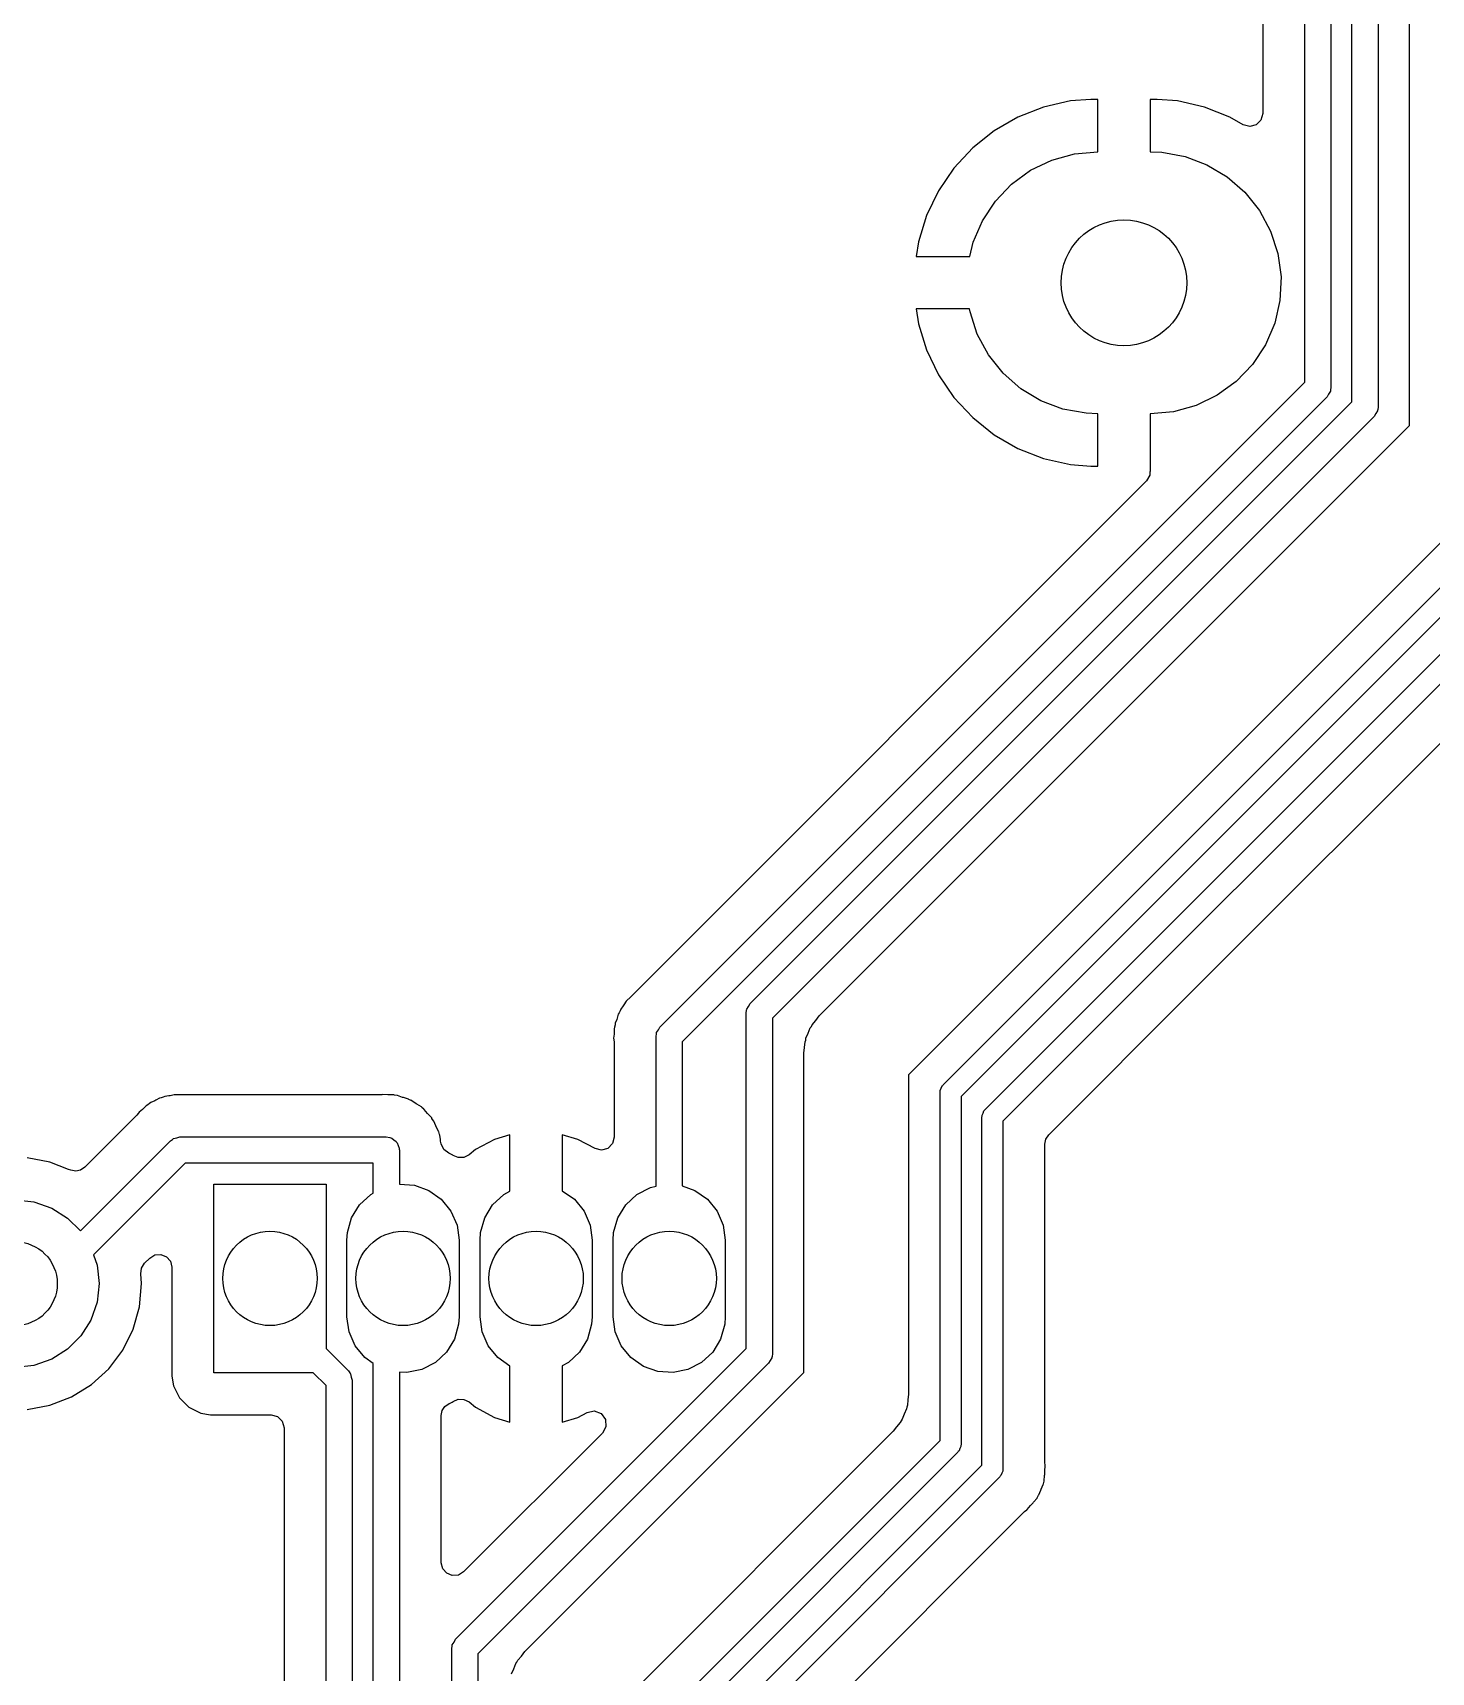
# Model space of a CAD drawing. Extents: x 0.79 to 7.48, y -4.92 to -0.79.
# Drawn here: x 3.97 to 4.495, y -3.258 to -2.642 of the extents above; entities that cross this region are included whole.
import ezdxf

# ---------------------------------------------------------------- set-up
doc = ezdxf.new("R2010")
doc.units = 0
doc.header["$MEASUREMENT"] = 0
doc.layers.add('BLACK', color=7, linetype='CONTINUOUS')

msp = doc.modelspace()

# ---------------------------------------------------------------- linework, layer by layer
at = {"layer": 'BLACK', "linetype": 'CONTINUOUS'}
for p, q in [((4.46555, -2.78089), (4.46555, -2.36396)), ((4.47539, -2.36192), (4.47539, -2.78293)), ((4.4872, -2.78986), (4.4872, -2.36179)), ((4.45768, -2.36926), (4.45768, -2.77559)), ((4.44783, -2.77355), (4.44783, -2.3713)), ((4.43207, -2.59837), (4.43207, -2.67263)), ((4.34971, -2.6702), (4.3401, -2.67397)), ((4.35978, -2.6679), (4.34971, -2.6702)), ((4.3675, -2.66732), (4.35978, -2.6679)), ((4.37008, -2.66732), (4.3675, -2.66732)), ((4.37008, -2.68701), (4.37008, -2.66732)), ((4.39234, -2.66732), (4.38976, -2.66732)), ((4.38976, -2.66732), (4.38976, -2.68701)), ((4.40006, -2.6679), (4.39234, -2.66732)), ((4.41013, -2.6702), (4.40006, -2.6679)), ((4.41974, -2.67397), (4.41013, -2.6702)), ((4.43207, -2.67263), (4.43141, -2.67507)), ((4.3401, -2.67397), (4.33116, -2.67913)), ((4.42474, -2.67686), (4.41974, -2.67397)), ((4.42719, -2.67751), (4.42474, -2.67686)), ((4.42963, -2.67686), (4.42719, -2.67751)), ((4.43141, -2.67507), (4.42963, -2.67686)), ((4.33116, -2.67913), (4.32308, -2.68557)), ((4.32308, -2.68557), (4.31606, -2.69314)), ((4.34484, -2.69397), (4.35279, -2.69015)), ((4.35279, -2.69015), (4.36129, -2.6878)), ((4.36129, -2.6878), (4.37008, -2.68701)), ((4.38976, -2.68701), (4.39418, -2.68721)), ((4.39418, -2.68721), (4.40286, -2.68878)), ((4.40286, -2.68878), (4.41112, -2.69188)), ((4.31606, -2.69314), (4.31024, -2.70167)), ((4.3377, -2.69916), (4.34484, -2.69397)), ((4.41112, -2.69188), (4.41869, -2.69641)), ((4.41869, -2.69641), (4.42533, -2.70221)), ((4.31024, -2.70167), (4.30576, -2.71098)), ((4.3316, -2.70554), (4.3377, -2.69916)), ((4.42533, -2.70221), (4.43084, -2.70911)), ((4.32674, -2.7129), (4.3316, -2.70554)), ((4.43084, -2.70911), (4.43502, -2.71688)), ((4.30576, -2.71098), (4.30272, -2.72085)), ((4.32327, -2.72101), (4.32674, -2.7129)), ((4.30272, -2.72085), (4.30189, -2.72638)), ((4.32205, -2.72638), (4.32327, -2.72101)), ((4.43502, -2.71688), (4.43774, -2.72527)), ((4.30189, -2.72638), (4.32205, -2.72638)), ((4.43774, -2.72527), (4.43893, -2.73401)), ((4.43893, -2.73401), (4.43853, -2.74283)), ((4.32195, -2.74606), (4.30189, -2.74606)), ((4.30189, -2.74606), (4.30272, -2.75159)), ((4.3221, -2.74717), (4.32195, -2.74606)), ((4.43853, -2.74283), (4.43657, -2.75143)), ((4.30272, -2.75159), (4.30576, -2.76146)), ((4.32483, -2.75556), (4.3221, -2.74717)), ((4.43657, -2.75143), (4.4331, -2.75954)), ((4.32901, -2.76333), (4.32483, -2.75556)), ((4.30576, -2.76146), (4.31024, -2.77077)), ((4.33451, -2.77023), (4.32901, -2.76333)), ((4.4331, -2.75954), (4.42824, -2.7669)), ((4.31024, -2.77077), (4.31606, -2.7793)), ((4.34115, -2.77603), (4.33451, -2.77023)), ((4.42824, -2.7669), (4.42214, -2.77328)), ((4.20558, -3.01581), (4.44783, -2.77355)), ((4.34873, -2.78056), (4.34115, -2.77603)), ((4.42214, -2.77328), (4.415, -2.77847)), ((4.45748, -2.77698), (4.45682, -2.778)), ((4.45751, -2.77673), (4.45748, -2.77698)), ((4.45756, -2.77664), (4.45751, -2.77673)), ((4.45768, -2.77559), (4.45755, -2.77646)), ((4.45755, -2.77646), (4.45756, -2.77664)), ((4.45624, -2.77907), (4.21398, -3.02133)), ((4.23943, -3.00701), (4.46555, -2.78089)), ((4.31606, -2.7793), (4.32308, -2.78687)), ((4.35699, -2.78366), (4.34873, -2.78056)), ((4.36567, -2.78523), (4.35699, -2.78366)), ((4.40706, -2.7823), (4.39855, -2.78464)), ((4.415, -2.77847), (4.40706, -2.7823)), ((4.45682, -2.778), (4.45624, -2.77907)), ((4.47539, -2.78293), (4.47527, -2.7838)), ((4.47395, -2.78641), (4.24783, -3.01253)), ((4.32308, -2.78687), (4.33116, -2.79331)), ((4.37008, -2.78543), (4.36567, -2.78523)), ((4.37008, -2.80512), (4.37008, -2.78543)), ((4.39855, -2.78464), (4.38976, -2.78543)), ((4.38976, -2.78543), (4.38976, -2.80714)), ((4.47454, -2.78534), (4.47395, -2.78641)), ((4.47519, -2.78432), (4.47454, -2.78534)), ((4.47523, -2.78407), (4.47519, -2.78432)), ((4.47528, -2.78398), (4.47523, -2.78407)), ((4.47527, -2.7838), (4.47528, -2.78398)), ((4.26541, -3.01165), (4.4872, -2.78986)), ((4.33116, -2.79331), (4.3401, -2.79847)), ((4.3401, -2.79847), (4.34971, -2.80224)), ((4.34971, -2.80224), (4.35978, -2.80454)), ((4.35978, -2.80454), (4.3675, -2.80512)), ((4.3675, -2.80512), (4.37008, -2.80512)), ((4.38976, -2.80714), (4.38968, -2.80714)), ((4.38968, -2.80714), (4.38968, -2.80848)), ((4.38841, -2.81067), (4.19474, -3.00435)), ((4.52081, -2.81193), (4.29902, -3.03373)), ((4.31198, -3.03747), (4.53839, -2.81106)), ((4.38968, -2.80848), (4.38841, -2.81067)), ((4.54511, -2.81547), (4.3187, -3.04188)), ((4.32773, -3.04677), (4.5561, -2.8184)), ((4.56282, -2.82281), (4.33445, -3.05119)), ((4.40661, -3.00132), (4.5721, -2.83583)), ((4.19462, -3.00447), (4.19286, -3.00611)), ((4.19474, -3.00435), (4.19462, -3.00447)), ((4.35165, -3.05629), (4.40661, -3.00132)), ((4.1899, -3.01097), (4.18949, -3.01245)), ((4.19024, -3.01041), (4.1899, -3.01097)), ((4.19061, -3.00967), (4.19024, -3.01041)), ((4.19085, -3.00906), (4.19061, -3.00967)), ((4.19178, -3.00783), (4.19085, -3.00906)), ((4.19206, -3.00742), (4.19178, -3.00783)), ((4.19286, -3.00611), (4.19206, -3.00742)), ((4.23799, -3.01049), (4.23812, -3.00962)), ((4.23799, -3.13659), (4.23799, -3.01049)), ((4.2381, -3.00944), (4.23816, -3.00935)), ((4.23812, -3.00962), (4.2381, -3.00944)), ((4.23816, -3.00935), (4.23819, -3.0091)), ((4.23819, -3.0091), (4.23885, -3.00808)), ((4.23885, -3.00808), (4.23943, -3.00701)), ((4.18854, -3.01582), (4.18837, -3.01645)), ((4.18837, -3.01645), (4.18837, -3.01798)), ((4.1887, -3.015), (4.18854, -3.01582)), ((4.18877, -3.01435), (4.1887, -3.015)), ((4.18933, -3.01292), (4.18877, -3.01435)), ((4.18949, -3.01245), (4.18933, -3.01292)), ((4.20433, -3.0179), (4.20499, -3.01688)), ((4.20499, -3.01688), (4.20558, -3.01581)), ((4.24783, -3.01253), (4.24783, -3.13863)), ((4.26132, -3.01811), (4.26205, -3.01614)), ((4.26205, -3.01614), (4.26248, -3.01557)), ((4.26248, -3.01557), (4.26277, -3.01493)), ((4.26277, -3.01493), (4.26415, -3.01334)), ((4.26415, -3.01334), (4.26541, -3.01165)), ((4.18834, -3.01848), (4.18818, -3.02)), ((4.18818, -3.02), (4.1883, -3.02065)), ((4.1883, -3.02065), (4.18837, -3.02148)), ((4.18837, -3.01798), (4.18834, -3.01848)), ((4.18837, -3.02148), (4.18837, -3.05718)), ((4.20413, -3.01929), (4.20426, -3.01842)), ((4.20413, -3.07558), (4.20413, -3.01929)), ((4.20425, -3.01825), (4.2043, -3.01815)), ((4.20426, -3.01842), (4.20425, -3.01825)), ((4.2043, -3.01815), (4.20433, -3.0179)), ((4.21398, -3.02133), (4.21398, -3.07547)), ((4.25965, -3.02557), (4.25995, -3.02349)), ((4.25995, -3.02349), (4.2601, -3.02139)), ((4.2601, -3.02139), (4.26034, -3.02073)), ((4.26034, -3.02073), (4.26044, -3.02003)), ((4.26044, -3.02003), (4.26132, -3.01811)), ((4.25965, -3.14556), (4.25965, -3.02557)), ((4.29902, -3.03373), (4.29902, -3.15372)), ((4.01896, -3.04216), (4.01817, -3.04243)), ((4.01956, -3.0419), (4.01896, -3.04216)), ((4.02108, -3.04169), (4.01956, -3.0419)), ((4.02157, -3.0416), (4.02108, -3.04169)), ((4.02306, -3.04123), (4.02157, -3.0416)), ((4.02547, -3.04132), (4.02306, -3.04123)), ((4.02563, -3.04132), (4.02547, -3.04132)), ((4.10013, -3.04132), (4.02563, -3.04132)), ((4.10112, -3.04122), (4.10013, -3.04132)), ((4.10133, -3.04117), (4.10112, -3.04122)), ((4.1033, -3.04131), (4.10133, -3.04117)), ((4.10363, -3.04132), (4.1033, -3.04131)), ((4.1056, -3.04132), (4.10363, -3.04132)), ((4.10581, -3.04138), (4.1056, -3.04132)), ((4.1056, -3.04132), (4.1056, -3.04132)), ((4.10679, -3.04155), (4.10581, -3.04138)), ((4.107, -3.04156), (4.10679, -3.04155)), ((4.10886, -3.04222), (4.107, -3.04156)), ((4.10918, -3.04232), (4.10886, -3.04222)), ((4.11108, -3.04285), (4.10918, -3.04232)), ((4.31083, -3.04025), (4.31092, -3.03995)), ((4.31083, -3.17108), (4.31083, -3.04025)), ((4.31088, -3.03963), (4.31129, -3.03881)), ((4.31092, -3.03995), (4.31088, -3.03963)), ((4.31129, -3.03881), (4.31158, -3.03794)), ((4.31158, -3.03794), (4.31184, -3.03775)), ((4.31184, -3.03775), (4.31198, -3.03747)), ((4.3187, -3.04188), (4.3187, -3.17271)), ((4.00956, -3.04829), (4.00902, -3.04893)), ((4.00993, -3.04775), (4.00956, -3.04829)), ((4.01112, -3.04679), (4.00993, -3.04775)), ((4.01149, -3.04645), (4.01112, -3.04679)), ((4.01258, -3.04537), (4.01149, -3.04645)), ((4.01315, -3.04505), (4.01258, -3.04537)), ((4.01384, -3.04458), (4.01315, -3.04505)), ((4.01435, -3.04416), (4.01384, -3.04458)), ((4.01575, -3.04355), (4.01435, -3.04416)), ((4.0162, -3.04333), (4.01575, -3.04355)), ((4.01754, -3.04258), (4.0162, -3.04333)), ((4.01817, -3.04243), (4.01754, -3.04258)), ((4.11126, -3.04296), (4.11108, -3.04285)), ((4.11216, -3.04339), (4.11126, -3.04296)), ((4.11233, -3.04345), (4.11216, -3.04339)), ((4.11236, -3.04347), (4.11233, -3.04345)), ((4.11397, -3.0446), (4.11236, -3.04347)), ((4.11425, -3.04478), (4.11397, -3.0446)), ((4.11594, -3.04581), (4.11425, -3.04478)), ((4.11608, -3.04597), (4.11594, -3.04581)), ((4.11594, -3.04581), (4.11594, -3.04581)), ((4.11683, -3.04662), (4.11608, -3.04597)), ((4.11701, -3.04675), (4.11683, -3.04662)), ((4.11825, -3.04827), (4.11701, -3.04675)), ((4.11847, -3.04852), (4.11825, -3.04827)), ((4.32662, -3.04894), (4.32704, -3.04812)), ((4.32704, -3.04812), (4.32733, -3.04724)), ((4.32733, -3.04724), (4.32758, -3.04705)), ((4.32758, -3.04705), (4.32773, -3.04677)), ((4.00902, -3.04893), (3.98945, -3.0685)), ((4.11885, -3.04893), (4.11847, -3.04852)), ((4.11982, -3.04996), (4.11885, -3.04893)), ((4.11992, -3.05016), (4.11982, -3.04996)), ((4.12046, -3.05099), (4.11992, -3.05016)), ((4.1206, -3.05116), (4.12046, -3.05099)), ((4.12138, -3.05296), (4.1206, -3.05116)), ((4.12153, -3.05326), (4.12138, -3.05296)), ((4.12196, -3.05411), (4.12153, -3.05326)), ((4.12243, -3.05501), (4.12196, -3.05411)), ((4.32657, -3.04956), (4.32667, -3.04925)), ((4.32657, -3.18038), (4.32657, -3.04956)), ((4.32667, -3.04925), (4.32662, -3.04894)), ((4.33445, -3.05119), (4.33445, -3.18202)), ((3.98784, -3.0924), (4.02172, -3.05853)), ((4.02172, -3.05853), (4.02242, -3.058)), ((4.02242, -3.058), (4.02254, -3.05787)), ((4.02254, -3.05787), (4.02264, -3.05784)), ((4.02264, -3.05784), (4.02284, -3.05769)), ((4.02284, -3.05769), (4.02403, -3.05743)), ((4.02403, -3.05743), (4.0252, -3.05709)), ((4.0252, -3.05709), (4.10276, -3.05709)), ((4.10276, -3.05709), (4.10414, -3.05729)), ((4.10414, -3.05729), (4.10444, -3.05748)), ((4.10444, -3.05748), (4.1048, -3.05753)), ((4.1048, -3.05753), (4.10559, -3.05822)), ((4.10559, -3.05822), (4.10648, -3.05879)), ((4.10648, -3.05879), (4.10662, -3.05911)), ((4.10662, -3.05911), (4.1069, -3.05935)), ((4.1069, -3.05935), (4.10719, -3.06035)), ((4.10719, -3.06035), (4.10763, -3.06131)), ((4.12248, -3.05522), (4.12243, -3.05501)), ((4.12278, -3.05618), (4.12248, -3.05522)), ((4.12287, -3.05637), (4.12278, -3.05618)), ((4.12309, -3.05804), (4.12287, -3.05637)), ((4.12313, -3.05833), (4.12309, -3.05804)), ((4.12319, -3.05865), (4.12313, -3.05833)), ((4.12339, -3.05962), (4.12319, -3.05865)), ((4.12341, -3.05972), (4.12339, -3.05962)), ((4.12439, -3.06179), (4.12341, -3.05972)), ((4.14339, -3.05804), (4.13631, -3.06182)), ((4.14921, -3.05627), (4.14339, -3.05804)), ((4.14921, -3.07746), (4.14921, -3.05627)), ((4.14921, -3.05627), (4.14921, -3.05627)), ((4.17472, -3.05804), (4.1689, -3.05627)), ((4.1689, -3.05627), (4.1689, -3.05627)), ((4.1689, -3.05627), (4.1689, -3.07727)), ((4.18118, -3.06149), (4.17472, -3.05804)), ((4.18773, -3.05959), (4.18599, -3.06137)), ((4.18837, -3.05718), (4.18773, -3.05959)), ((4.35022, -3.05974), (4.35059, -3.05787)), ((4.35022, -3.17937), (4.35022, -3.05974)), ((4.35059, -3.05787), (4.35165, -3.05629)), ((3.97638, -3.06655), (3.96777, -3.06494)), ((3.98337, -3.06926), (3.97638, -3.06655)), ((4.02724, -3.06693), (3.99276, -3.1014)), ((4.09783, -3.06693), (4.02724, -3.06693)), ((4.09783, -3.07818), (4.09783, -3.06693)), ((4.10763, -3.06131), (4.10758, -3.06166)), ((4.10758, -3.06166), (4.10768, -3.06201)), ((4.10768, -3.06201), (4.10768, -3.07486)), ((4.12621, -3.06319), (4.12439, -3.06179)), ((4.12757, -3.06379), (4.12621, -3.06319)), ((4.12774, -3.06392), (4.12757, -3.06379)), ((4.12788, -3.06402), (4.12774, -3.06392)), ((4.12983, -3.06486), (4.12788, -3.06402)), ((4.13195, -3.0648), (4.12983, -3.06486)), ((4.13385, -3.06384), (4.13195, -3.0648)), ((4.13631, -3.06182), (4.13385, -3.06384)), ((4.1836, -3.06207), (4.18118, -3.06149)), ((4.18599, -3.06137), (4.1836, -3.06207)), ((3.98424, -3.0696), (3.98337, -3.06926)), ((3.98607, -3.06992), (3.98424, -3.0696)), ((3.9879, -3.06954), (3.98607, -3.06992)), ((3.98945, -3.0685), (3.9879, -3.06954)), ((4.03799, -3.14567), (4.03799, -3.0748)), ((4.03799, -3.0748), (4.08012, -3.0748)), ((4.08012, -3.0748), (4.08012, -3.13659)), ((4.09272, -3.08257), (4.09691, -3.07866)), ((4.09691, -3.07866), (4.09783, -3.07818)), ((4.10768, -3.07486), (4.11334, -3.07524)), ((4.11334, -3.07524), (4.11875, -3.07716)), ((4.11875, -3.07716), (4.12343, -3.08047)), ((4.14272, -3.08257), (4.14691, -3.07866)), ((4.14691, -3.07866), (4.14921, -3.07746)), ((4.1689, -3.07727), (4.17343, -3.08047)), ((4.19272, -3.08257), (4.19691, -3.07866)), ((4.19691, -3.07866), (4.202, -3.07602)), ((4.202, -3.07602), (4.20413, -3.07558)), ((4.21398, -3.07547), (4.21875, -3.07716)), ((4.21875, -3.07716), (4.22343, -3.08047)), ((3.96339, -3.08071), (3.97039, -3.0815)), ((3.97039, -3.0815), (3.97705, -3.08383)), ((3.97705, -3.08383), (3.98302, -3.08758)), ((4.08974, -3.08747), (4.09272, -3.08257)), ((4.12343, -3.08047), (4.12705, -3.08492)), ((4.12705, -3.08492), (4.12934, -3.09018)), ((4.13974, -3.08747), (4.14272, -3.08257)), ((4.17343, -3.08047), (4.17705, -3.08492)), ((4.17705, -3.08492), (4.17934, -3.09018)), ((4.18974, -3.08747), (4.19272, -3.08257)), ((4.22343, -3.08047), (4.22705, -3.08492)), ((4.22705, -3.08492), (4.22934, -3.09018)), ((3.98302, -3.08758), (3.98784, -3.0924)), ((4.08819, -3.093), (4.08974, -3.08747)), ((4.12934, -3.09018), (4.13012, -3.09587)), ((4.13819, -3.093), (4.13974, -3.08747)), ((4.17934, -3.09018), (4.18012, -3.09587)), ((4.18819, -3.093), (4.18974, -3.08747)), ((4.22934, -3.09018), (4.23012, -3.09587)), ((4.08799, -3.09587), (4.08819, -3.093)), ((4.08799, -3.12461), (4.08799, -3.09587)), ((4.13012, -3.09587), (4.13012, -3.12461)), ((4.13799, -3.09587), (4.13819, -3.093)), ((4.13799, -3.12461), (4.13799, -3.09587)), ((4.18012, -3.09587), (4.18012, -3.12461)), ((4.18799, -3.09587), (4.18819, -3.093)), ((4.18799, -3.12461), (4.18799, -3.09587)), ((4.23012, -3.09587), (4.23012, -3.12461)), ((3.99276, -3.1014), (3.99409, -3.1052)), ((4.01191, -3.10455), (4.01389, -3.10257)), ((4.01389, -3.10257), (4.01583, -3.10138)), ((4.01583, -3.10138), (4.01811, -3.1012)), ((4.01811, -3.1012), (4.02021, -3.10208)), ((4.02021, -3.10208), (4.02169, -3.10381)), ((4.02169, -3.10381), (4.02222, -3.10602)), ((3.99409, -3.1052), (3.99488, -3.1122)), ((4.0105, -3.10845), (4.01077, -3.10634)), ((4.01085, -3.1122), (4.0105, -3.10845)), ((4.01077, -3.10634), (4.01191, -3.10455)), ((4.02222, -3.10602), (4.02222, -3.14691)), ((3.99488, -3.1122), (3.99409, -3.11921)), ((4.01004, -3.12093), (4.01085, -3.1122)), ((3.99409, -3.11921), (3.99176, -3.12587)), ((4.00765, -3.12935), (4.01004, -3.12093)), ((3.99176, -3.12587), (3.98801, -3.13184)), ((4.08877, -3.13029), (4.08799, -3.12461)), ((4.12992, -3.12747), (4.12837, -3.133)), ((4.13012, -3.12461), (4.12992, -3.12747)), ((4.13877, -3.13029), (4.13799, -3.12461)), ((4.17992, -3.12747), (4.17837, -3.133)), ((4.18012, -3.12461), (4.17992, -3.12747)), ((4.18877, -3.13029), (4.18799, -3.12461)), ((4.22992, -3.12747), (4.22837, -3.133)), ((4.23012, -3.12461), (4.22992, -3.12747)), ((3.98801, -3.13184), (3.98302, -3.13683)), ((4.00374, -3.13719), (4.00765, -3.12935)), ((4.09106, -3.13555), (4.08877, -3.13029)), ((4.12837, -3.133), (4.12539, -3.1379)), ((4.14106, -3.13555), (4.13877, -3.13029)), ((4.17837, -3.133), (4.17539, -3.1379)), ((4.19106, -3.13555), (4.18877, -3.13029)), ((4.22837, -3.133), (4.22539, -3.1379)), ((3.97705, -3.14058), (3.97039, -3.14291)), ((3.98302, -3.13683), (3.97705, -3.14058)), ((3.99846, -3.14418), (4.00374, -3.13719)), ((4.08012, -3.13659), (4.08852, -3.14499)), ((4.09468, -3.14), (4.09106, -3.13555)), ((4.09783, -3.14223), (4.09468, -3.14)), ((4.12539, -3.1379), (4.1212, -3.14181)), ((4.1288, -3.24578), (4.23799, -3.13659)), ((4.14468, -3.14), (4.14106, -3.13555)), ((4.14921, -3.1432), (4.14468, -3.14)), ((4.17539, -3.1379), (4.1712, -3.14181)), ((4.19468, -3.14), (4.19106, -3.13555)), ((4.19936, -3.14331), (4.19468, -3.14)), ((4.22539, -3.1379), (4.2212, -3.14181)), ((4.24764, -3.14002), (4.24698, -3.14104)), ((4.24767, -3.13977), (4.24764, -3.14002)), ((4.24772, -3.13968), (4.24767, -3.13977)), ((4.24783, -3.13863), (4.24771, -3.1395)), ((4.24771, -3.1395), (4.24772, -3.13968)), ((3.97039, -3.14291), (3.96339, -3.1437)), ((3.99199, -3.15008), (3.99846, -3.14418)), ((4.02222, -3.14691), (4.02222, -3.14691)), ((4.02222, -3.14691), (4.02281, -3.1506)), ((4.07528, -3.14567), (4.03799, -3.14567)), ((4.08012, -3.15051), (4.07528, -3.14567)), ((4.08852, -3.14499), (4.08905, -3.1457)), ((4.08905, -3.1457), (4.08918, -3.14581)), ((4.08918, -3.14581), (4.08921, -3.14592)), ((4.08921, -3.14592), (4.08936, -3.14611)), ((4.08936, -3.14611), (4.08962, -3.1473)), ((4.09783, -3.8797), (4.09783, -3.14223)), ((4.11049, -3.14562), (4.10768, -3.14543)), ((4.10768, -3.14543), (4.10768, -3.87766)), ((4.11611, -3.14445), (4.11049, -3.14562)), ((4.1212, -3.14181), (4.11611, -3.14445)), ((4.24639, -3.14211), (4.1372, -3.2513)), ((4.14921, -3.1642), (4.14921, -3.1432)), ((4.15478, -3.25043), (4.25965, -3.14556)), ((4.1712, -3.14181), (4.1689, -3.14301)), ((4.1689, -3.14301), (4.1689, -3.1642)), ((4.20477, -3.14523), (4.19936, -3.14331)), ((4.21049, -3.14562), (4.20477, -3.14523)), ((4.21611, -3.14445), (4.21049, -3.14562)), ((4.2212, -3.14181), (4.21611, -3.14445)), ((4.24698, -3.14104), (4.24639, -3.14211)), ((3.98454, -3.15469), (3.99199, -3.15008)), ((4.02281, -3.1506), (4.02281, -3.1506)), ((4.02281, -3.1506), (4.02281, -3.1506)), ((4.02281, -3.1506), (4.02508, -3.15505)), ((4.08012, -3.88704), (4.08012, -3.15051)), ((4.08962, -3.1473), (4.08996, -3.14847)), ((4.08996, -3.14847), (4.08996, -3.885)), ((3.96777, -3.15947), (3.97638, -3.15786)), ((3.97638, -3.15786), (3.98454, -3.15469)), ((4.02508, -3.15505), (4.02861, -3.15858)), ((4.02861, -3.15858), (4.02861, -3.15858)), ((4.02861, -3.15858), (4.03306, -3.16085)), ((4.1238, -3.15986), (4.12481, -3.15829)), ((4.12481, -3.15829), (4.12634, -3.15723)), ((4.12634, -3.15723), (4.12649, -3.15716)), ((4.12649, -3.15716), (4.12757, -3.15668)), ((4.12757, -3.15668), (4.12788, -3.15646)), ((4.12788, -3.15646), (4.12983, -3.15561)), ((4.12983, -3.15561), (4.13195, -3.15567)), ((4.13195, -3.15567), (4.13385, -3.15663)), ((4.13385, -3.15663), (4.13631, -3.15865)), ((4.13631, -3.15865), (4.14339, -3.16243)), ((4.29822, -3.15926), (4.29734, -3.16118)), ((4.29832, -3.15856), (4.29822, -3.15926)), ((4.29857, -3.1579), (4.29832, -3.15856)), ((4.29872, -3.1558), (4.29857, -3.1579)), ((4.29902, -3.15372), (4.29872, -3.1558)), ((4.03306, -3.16085), (4.03675, -3.16144)), ((4.03675, -3.16144), (4.05947, -3.16144)), ((4.05947, -3.16144), (4.06191, -3.16209)), ((4.06191, -3.16209), (4.0637, -3.16388)), ((4.0637, -3.16388), (4.06435, -3.16632)), ((4.12344, -3.16169), (4.1238, -3.15986)), ((4.12344, -3.21705), (4.12344, -3.16169)), ((4.14339, -3.16243), (4.14921, -3.1642)), ((4.14921, -3.1642), (4.14921, -3.1642)), ((4.1689, -3.1642), (4.17472, -3.16243)), ((4.1689, -3.1642), (4.1689, -3.1642)), ((4.17472, -3.16243), (4.1782, -3.16058)), ((4.1782, -3.16058), (4.18088, -3.16002)), ((4.18088, -3.16002), (4.18344, -3.16099)), ((4.18344, -3.16099), (4.18508, -3.16319)), ((4.18508, -3.16319), (4.18527, -3.16593)), ((4.29589, -3.16436), (4.29451, -3.16595)), ((4.29618, -3.16372), (4.29589, -3.16436)), ((4.29661, -3.16315), (4.29618, -3.16372)), ((4.29734, -3.16118), (4.29661, -3.16315)), ((4.06435, -3.16632), (4.06435, -3.8866)), ((4.18395, -3.16834), (4.13178, -3.22051)), ((4.18527, -3.16593), (4.18395, -3.16834)), ((4.29325, -3.16763), (4.18839, -3.2725)), ((4.20133, -3.28057), (4.31083, -3.17108)), ((4.29451, -3.16595), (4.29325, -3.16763)), ((4.31755, -3.17549), (4.20805, -3.28499)), ((4.31769, -3.17521), (4.31755, -3.17549)), ((4.31795, -3.17502), (4.31769, -3.17521)), ((4.31823, -3.17415), (4.31795, -3.17502)), ((4.31865, -3.17332), (4.31823, -3.17415)), ((4.3187, -3.17271), (4.3186, -3.17301)), ((4.3186, -3.17301), (4.31865, -3.17332)), ((4.21905, -3.28791), (4.32657, -3.18038)), ((4.33398, -3.18345), (4.3337, -3.18433)), ((4.3344, -3.18263), (4.33398, -3.18345)), ((4.33445, -3.18202), (4.33435, -3.18232)), ((4.33435, -3.18232), (4.3344, -3.18263)), ((4.3501, -3.1843), (4.35014, -3.18395)), ((4.35014, -3.18395), (4.35022, -3.18343)), ((4.35033, -3.18041), (4.35022, -3.17937)), ((4.35022, -3.18289), (4.35023, -3.18255)), ((4.35022, -3.18343), (4.35022, -3.18289)), ((4.35023, -3.18255), (4.35037, -3.1806)), ((4.35037, -3.1806), (4.35033, -3.18041)), ((4.3333, -3.1848), (4.22577, -3.29233)), ((4.33344, -3.18452), (4.3333, -3.1848)), ((4.3337, -3.18433), (4.33344, -3.18452)), ((4.34798, -3.19156), (4.34867, -3.18972)), ((4.34867, -3.18972), (4.3488, -3.1894)), ((4.3488, -3.1894), (4.34961, -3.18762)), ((4.34961, -3.18762), (4.34964, -3.18744)), ((4.34964, -3.18744), (4.3499, -3.18643)), ((4.3499, -3.18643), (4.34996, -3.18625)), ((4.34996, -3.18625), (4.3501, -3.1843)), ((4.34355, -3.19706), (4.34483, -3.19558)), ((4.34483, -3.19558), (4.34507, -3.19533)), ((4.34507, -3.19533), (4.34544, -3.19495)), ((4.34544, -3.19495), (4.34576, -3.19453)), ((4.34576, -3.19453), (4.34598, -3.19426)), ((4.34598, -3.19426), (4.34726, -3.19278)), ((4.34726, -3.19278), (4.34734, -3.19261)), ((4.34734, -3.19261), (4.34787, -3.19171)), ((4.34787, -3.19171), (4.34798, -3.19156)), ((4.34787, -3.19171), (4.34787, -3.19171)), ((4.26669, -3.27371), (4.34258, -3.19782)), ((4.34258, -3.19782), (4.34339, -3.19716)), ((4.34339, -3.19716), (4.34355, -3.19706)), ((4.12398, -3.21927), (4.12344, -3.21705)), ((4.12546, -3.221), (4.12398, -3.21927)), ((4.13178, -3.22051), (4.12984, -3.2217)), ((4.12756, -3.22188), (4.12546, -3.221)), ((4.12984, -3.2217), (4.12756, -3.22188)), ((4.12736, -3.24926), (4.12749, -3.24839)), ((4.12736, -3.51178), (4.12736, -3.24926)), ((4.12747, -3.24821), (4.12753, -3.24812)), ((4.12749, -3.24839), (4.12747, -3.24821)), ((4.12753, -3.24812), (4.12756, -3.24787)), ((4.12756, -3.24787), (4.12822, -3.24685)), ((4.12822, -3.24685), (4.1288, -3.24578)), ((4.1372, -3.2513), (4.1372, -3.50974)), ((4.15352, -3.25211), (4.15478, -3.25043)), ((4.14981, -3.2588), (4.15069, -3.25688)), ((4.15069, -3.25688), (4.15142, -3.25491)), ((4.15142, -3.25491), (4.15185, -3.25435)), ((4.15185, -3.25435), (4.15214, -3.2537)), ((4.15214, -3.2537), (4.15352, -3.25211))]:
    msp.add_line(p, q, dxfattribs=at)
at = {"layer": 'BLACK'}
for centre, radius in [((4.37992, -2.73622), 0.023622), ((3.96339, -3.1122), 0.015748), ((4.05906, -3.11024), 0.017716), ((4.10906, -3.11024), 0.017716), ((4.15906, -3.11024), 0.017716), ((4.20906, -3.11024), 0.017716)]:
    msp.add_circle(centre, radius, dxfattribs=at)

doc.saveas('drawing.dxf')
